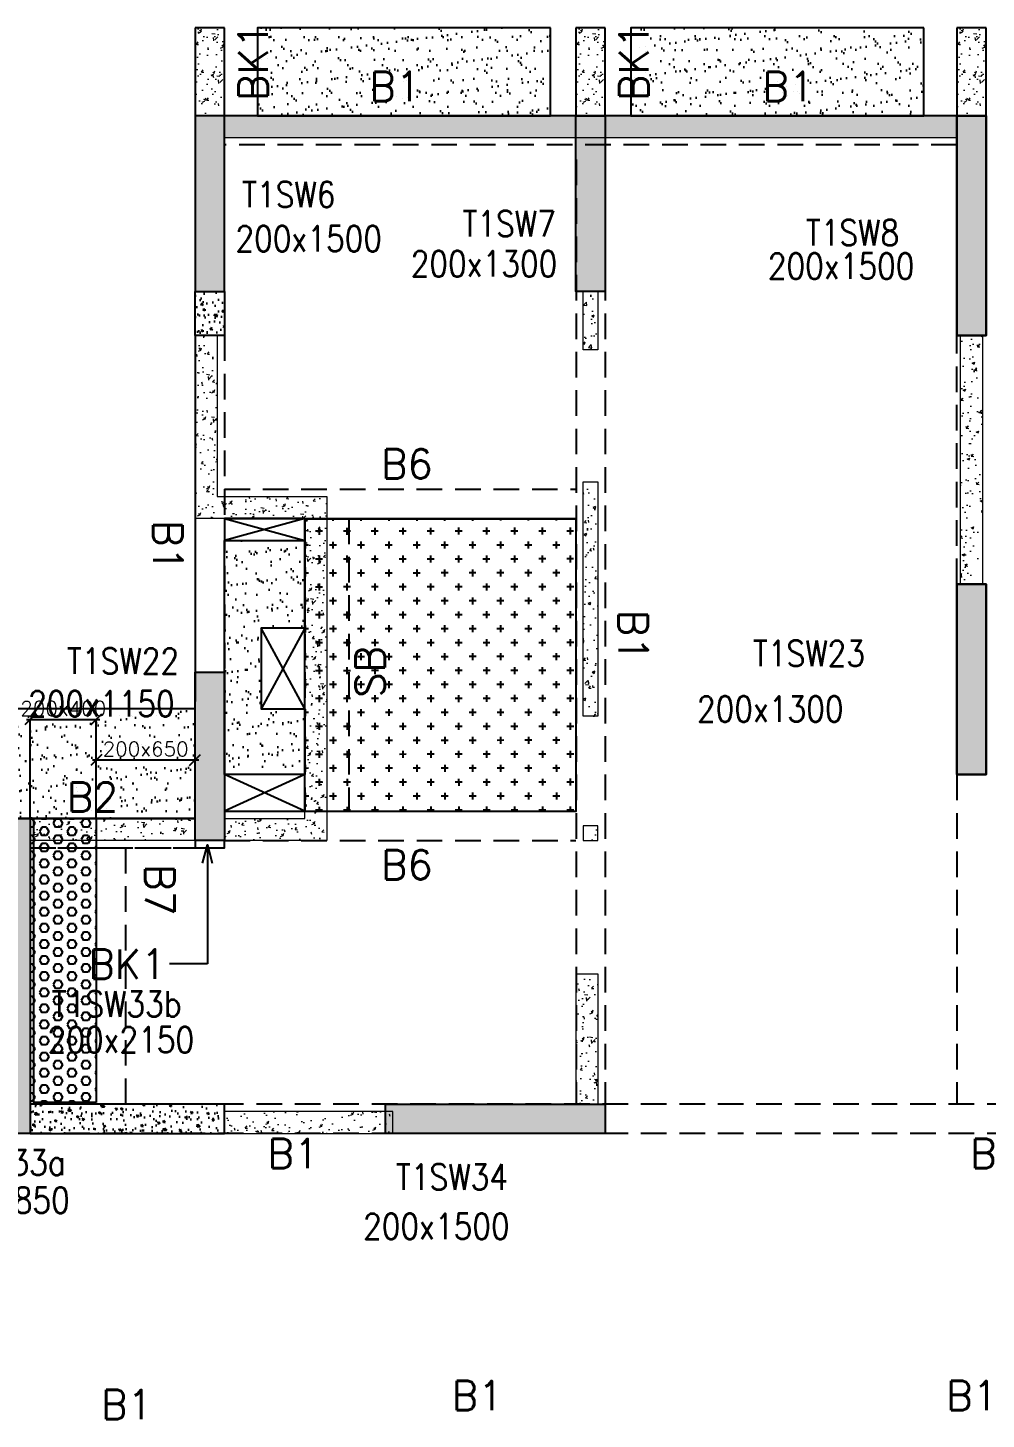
# Model space of a CAD drawing. Header units: millimetres. Extents: x 1078357 to 2594950, y -4969473 to -4636555.
# Drawn here: x 1708558 to 1715100, y -4667082 to -4657581 of the extents above; entities that cross this region are included whole.
import ezdxf

# ---------------------------------------------------------------- set-up
doc = ezdxf.new("R2010")
doc.units = ezdxf.units.MM
doc.header["$PDMODE"] = 35
for name, pattern in [('CONTINOUS', [0]), ('HIDDEN', [0.375, 0.25, -0.125]), ('New Retail block$0$CONTINOUS', [0])]:
    doc.linetypes.add(name, pattern=pattern)
doc.layers.get('0').update_dxf_attribs({"lineweight": 0})
doc.layers.get('Defpoints').update_dxf_attribs({"lineweight": 0})
for name, color, linetype, lineweight in [('A-_ANOTDIMA_D-', 6, 'Continuous', 13), ('COL. NO.', 30, 'Continuous', 25), ('COL. SIZE', 7, 'Continuous', 25), ('DIM', 9, 'Continuous', 25), ('HATCH', 8, 'Continuous', 30), ('RCC UPSTAND', 43, 'Continuous', 30), ('S-NON STR RCC WALL', 8, 'Continuous', 0)]:
    doc.layers.add(name, color=color, linetype=linetype, lineweight=lineweight)
for name, color, linetype in [('B-200x325', 201, 'HIDDEN'), ('B-200x375', 41, 'HIDDEN'), ('B-200x400', 44, 'HIDDEN'), ('B-200x650', 241, 'HIDDEN'), ('B-300xSLAB THK.', 151, 'Continuous'), ('BK1-200x650', 241, 'HIDDEN'), ('DC BEAM NO.', 7, 'Continuous'), ('DROP SLAB', 8, 'Continuous'), ('NON STR. RCC WALL', 6, 'Continuous'), ('S-COLUMN_SHEAR WALL', 1, 'Continuous'), ('S-PROJECTION', 54, 'New Retail block$0$CONTINOUS'), ('SLAB FOLD', 8, 'Continuous')]:
    doc.layers.add(name, color=color, linetype=linetype)
doc.styles.add('Roman', font='romans')
doc.styles.add('ROMANS', font='romans.shx', dxfattribs={"width": 0.85})
doc.dimstyles.new('HARESH', dxfattribs={"dimtxt": 150, "dimasz": 75, "dimexe": 0, "dimexo": 0, "dimgap": 25, "dimtad": 1, "dimdec": 0, "dimdsep": 46, "dimtxsty": 'Roman', "dimblk": 'OBLIQUE', "dimcen": 225, "dimdle": 25, "dimclrd": 2, "dimclre": 2, "dimclrt": 7, "dimadec": 8, "dimazin": 1, "dimtfac": 1, "dimtdec": 0, "dimtmove": 0, "dimatfit": 0, "dimfxl": 1, "dimlwd": -1, "dimlwe": -1, "dimarcsym": 0})
pattern_1 = [(50, (-4642745.6, 23291591.78), (182.184669, -15.9390855), [19.05, -209.55]), (355, (-4642745.6, 23291591.78), (-35.2434214, 191.0568452), [15.24, -167.6405842]), (100.4514447, (-4642730.41, 23291590.45), (146.9412471, 175.1177519), [16.1900088, -178.0902446]), (46.1842, (-4642745.6, 23291642.58), (271.0790409, -42.042328), [28.575, -314.325]), (96.6355576, (-4642723, 23291639.08), (237.404134, 247.4261246), [24.2850231, -267.1356082]), (351.1841512, (-4642745.6, 23291642.58), (237.404134, 247.4261246), [22.859967, -251.459732]), (21, (-4642720.2, 23291629.88), (151.6143913, -102.2651982), [19.05, -209.55]), (326, (-4642720.2, 23291629.88), (61.8020283, 184.1879661), [15.24, -167.64]), (71.451445, (-4642707.56, 23291621.36), (213.4164193, 81.9227689), [16.1900088, -178.0899376]), (37.5, (-4642745.6, 23291591.78), (3.08860325, 84.55503887), [0, -165.608, 0, -170.18, 0, -168.275]), (7.5, (-4642745.6, 23291591.78), (66.8196625, 100.18057482), [0, -97.028, 0, -161.798, 0, -64.135]), (327.5, (-4642802.24, 23291591.78), (135.59059517, -5.728744), [0, -63.5, 0, -198.12, 0, -262.89]), (317.5, (-4642827.64, 23291591.78), (148.1291814, 25.42649103), [0, -82.55, 0, -131.572, 0, -186.69])]

# ---------------------------------------------------------------- blocks, each defined once
blk = doc.blocks.new('_Oblique')
at = {"color": 0, "linetype": 'ByBlock', "lineweight": -2}
blk.add_line((-0.5, -0.5), (0.5, 0.5), dxfattribs=at)
blk = doc.blocks.new('*D1378')
at = {"layer": 'Defpoints', "color": 0, "ltscale": 700, "transparency": 16777216}
for p in [(1709024.8, -4662304.1), (1708574.7, -4662980.9, 0), (1709024.8, -4662980.8, 0)]:
    blk.add_point(p, dxfattribs=at)
at = {"layer": 'DIM', "color": 2, "ltscale": 700, "transparency": 16777216}
for p, q in [((1708549.7, -4662304.1), (1709049.8, -4662304.1)), ((1708574.7, -4662980.9), (1708574.7, -4662304.1)), ((1709024.8, -4662980.8), (1709024.8, -4662304.1))]:
    blk.add_line(p, q, dxfattribs=at)
at = {"layer": 'DIM', "color": 2, "ltscale": 700, "transparency": 16777216, "xscale": 75, "yscale": 75, "zscale": 75, "rotation": 180}
blk.add_blockref('_Oblique', (1708574.7, -4662304.1), dxfattribs=at)
at = {"layer": 'DIM', "color": 2, "ltscale": 700, "transparency": 16777216, "xscale": 75, "yscale": 75, "zscale": 75}
blk.add_blockref('_Oblique', (1709024.8, -4662304.1), dxfattribs=at)
at = {"layer": 'DIM', "color": 7, "ltscale": 700, "transparency": 16777216, "insert": (1708799.7, -4662229.1), "char_height": 150, "attachment_point": 5, "style": 'Roman'}
blk.add_mtext('{\\H0.666667x;200x400}', dxfattribs=at)
blk = doc.blocks.new('*D1379')
at = {"layer": 'Defpoints', "color": 0, "ltscale": 700, "transparency": 16777216}
for p in [(1709699.7, -4662580.8), (1709024.8, -4662980.8, 0), (1709699.7, -4662980.8, 0)]:
    blk.add_point(p, dxfattribs=at)
at = {"layer": 'DIM', "color": 2, "ltscale": 700, "transparency": 16777216}
for p, q in [((1708999.8, -4662580.8), (1709724.7, -4662580.8)), ((1709024.8, -4662980.8), (1709024.8, -4662580.8)), ((1709699.7, -4662980.8), (1709699.7, -4662580.8))]:
    blk.add_line(p, q, dxfattribs=at)
at = {"layer": 'DIM', "color": 2, "ltscale": 700, "transparency": 16777216, "xscale": 75, "yscale": 75, "zscale": 75, "rotation": 180}
blk.add_blockref('_Oblique', (1709024.8, -4662580.8), dxfattribs=at)
at = {"layer": 'DIM', "color": 2, "ltscale": 700, "transparency": 16777216, "xscale": 75, "yscale": 75, "zscale": 75}
blk.add_blockref('_Oblique', (1709699.7, -4662580.8), dxfattribs=at)
at = {"layer": 'DIM', "color": 7, "ltscale": 700, "transparency": 16777216, "insert": (1709362.2, -4662505.8), "char_height": 150, "attachment_point": 5, "style": 'Roman'}
blk.add_mtext('{\\H0.666667x;200x650}', dxfattribs=at)
blk = doc.blocks.new('G$CD63B60BD')
at = {"layer": 'COL. NO.', "linetype": 'Continuous', "style": 'ROMANS', "width": 0.85}
for s, p in [('T1SW6', (13370.2, 15274.3, -320.4)), ('T1SW7', (14874.5, 15075.4, -320.4)), ('T1SW8', (17218.7, 15013.4, -320.4)), ('T1SW22', (12175.1, 12089.1, -320.4)), ('T1SW23', (16857.3, 12140.3, -320.4)), ('T1SW33b', (12070.9, 9747.2, -320.4)), ('T1SW33a', (11279.4, 8663.7, -320.4)), ('T1SW34', (14420.4, 8565.4, -320.4))]:
    blk.add_text(s, height=175, dxfattribs=at).set_placement(p)
at = {"layer": 'COL. SIZE', "linetype": 'Continuous', "style": 'ROMANS', "width": 0.85}
for s, p in [('200x1500', (13325.1, 14973.2, -320.4)), ('200x1300', (14521.5, 14801.5, -320.4)), ('200x1500', (16959.4, 14785.6, -320.4)), ('200x1150', (11909.6, 11797.3, -320.4)), ('200x1300', (16475.4, 11760.5, -320.4)), ('200x2150', (12042.4, 9502, -320.4)), ('200x2850', (11193.5, 8406.3, -320.4)), ('200x1500', (14196.5, 8227.7, -320.4))]:
    blk.add_text(s, height=175, dxfattribs=at).set_placement(p)

msp = doc.modelspace()

# ---------------------------------------------------------------- hatches: boundary and pattern name
at = {"layer": 'DROP SLAB'}
h = msp.add_hatch(dxfattribs=at)
h.set_pattern_fill('CROSS', color=8, scale=15, angle=0.03079)
h.set_pattern_definition([(180.03079016, (-2664991.8, 14063544.76), (-95.1987999, -95.3011726), [47.625, -142.875]), (270.03079016, (-2665015.62, 14063568.56), (95.3011726, -95.1987999), [47.625, -142.875])])
h.paths.add_polyline_path([(1710449.7, -4660933.6), (1712299.6, -4660933.6), (1712299.6, -4662933.4), (1710449.7, -4662933.4)])
at = {"layer": 'HATCH'}
h = msp.add_hatch(dxfattribs=at)
h.set_pattern_fill('AR-SAND', color=8, scale=3, angle=179.97015)
h.set_pattern_definition([(37.4701541, (-1143583.67, 9329389.39), (-4.7236114, 146.8264517), [0, -115.824, 0, -129.54, 0, -123.825]), (7.4701541, (-1143583.67, 9329389.4), (134.9689868, 214.9772528), [0, -62.484, 0, -104.394, 0, -40.005]), (327.4701541, (-1143677.4, 9329389.44), (237.2979035, 0.3075449), [0, -38.1, 0, -137.16, 0, -179.07]), (317.4701541, (-1143677.4, 9329389.44), (229.1017424, 66.759465), [0, -19.05, 0, -89.916, 0, -102.87])])
h.paths.add_polyline_path([(1712124.9, -4657580.9), (1710124.9, -4657580.9), (1710124.9, -4658180.8), (1712124.9, -4658180.8)])
h = msp.add_hatch(dxfattribs=at)
h.set_pattern_fill('AR-SAND', color=8, scale=3, angle=179.97015)
h.set_pattern_definition([(37.4701541, (-1146133.67, 9329389.39), (-4.7236114, 146.8264517), [0, -115.824, 0, -129.54, 0, -123.825]), (7.4701541, (-1146133.67, 9329389.4), (134.9689868, 214.9772528), [0, -62.484, 0, -104.394, 0, -40.005]), (327.4701541, (-1146227.4, 9329389.44), (237.2979035, 0.3075449), [0, -38.1, 0, -137.16, 0, -179.07]), (317.4701541, (-1146227.4, 9329389.44), (229.1017424, 66.759465), [0, -19.05, 0, -89.916, 0, -102.87])])
h.paths.add_polyline_path([(1714674.9, -4657580.9), (1712674.9, -4657580.9), (1712674.9, -4658180.8), (1714674.9, -4658180.8)])
h = msp.add_hatch(dxfattribs=at)
h.set_pattern_fill('AR-SAND', color=8, scale=3, angle=179.97015)
h.set_pattern_definition([(37.47015413, (-3324983.33, 18697427.78), (-4.72361136, 146.8264517), [0, -115.824, 0, -129.54, 0, -123.825]), (7.4701541, (-3324983.33, 18697427.78), (134.9689868, 214.9772528), [0, -62.484, 0, -104.394, 0, -40.005]), (327.4701541, (-3325077.06, 18697427.83), (237.2979035, 0.3075449), [0, -38.1, 0, -137.16, 0, -179.07]), (317.4701541, (-3325077.06, 18697427.83), (229.1017424, 66.759465), [0, -19.05, 0, -89.916, 0, -102.87])])
h.paths.add_polyline_path([(1709899.6, -4661080.8), (1710449.6, -4661080.8), (1710449.6, -4661680.9), (1710149.6, -4661680.9), (1710149.6, -4662230.8), (1710449.6, -4662230.8), (1710449.6, -4662680.8), (1709899.6, -4662680.8)])
h = msp.add_hatch(dxfattribs=at)
h.set_pattern_fill('AR-SAND', color=8, scale=3, angle=179.97015)
h.set_pattern_definition([(37.4701541, (-2235508.3, 14013408.58), (-4.72361136, 146.8264517), [0, -115.824, 0, -129.54, 0, -123.825]), (7.4701541, (-2235508.3, 14013408.58), (134.9689868, 214.9772528), [0, -62.484, 0, -104.394, 0, -40.005]), (327.4701541, (-2235602.02, 14013408.63), (237.2979035, 0.3075449), [0, -38.1, 0, -137.16, 0, -179.07]), (317.4701541, (-2235602.02, 14013408.63), (229.1017424, 66.759465), [0, -19.05, 0, -89.916, 0, -102.87])])
h.paths.add_polyline_path([(1709699.7, -4662230.8), (1707249.7, -4662230.8), (1707250, -4662980.8), (1709700, -4662980.8)])
h = msp.add_hatch(dxfattribs=at)
h.set_pattern_fill('AR-SAND', color=8, scale=3, angle=179.97015)
h.set_pattern_definition([(37.4701541, (-2235508.39, 14013408.58), (-4.72361136, 146.8264517), [0, -115.824, 0, -129.54, 0, -123.825]), (7.4701541, (-2235508.39, 14013408.58), (134.9689868, 214.9772528), [0, -62.484, 0, -104.394, 0, -40.005]), (327.4701541, (-2235602.11, 14013408.63), (237.2979035, 0.3075449), [0, -38.1, 0, -137.16, 0, -179.07]), (317.4701541, (-2235602.11, 14013408.63), (229.1017424, 66.759465), [0, -19.05, 0, -89.916, 0, -102.87])])
h.paths.add_polyline_path([(1709699.9, -4662380.9), (1707249.9, -4662380.9), (1707249.9, -4662980.8), (1709699.9, -4662980.8)])
at = {"layer": 'RCC UPSTAND'}
h = msp.add_hatch(dxfattribs=at)
h.set_pattern_fill('AR-CONC', color=8, scale=20, angle=90)
h.set_pattern_definition([(140, (-1498300.45, -7198125.34), (12.550427, 143.4520365), [15, -165]), (85, (-1498300.45, -7198125.34), (-150.438427, -27.7502667), [12, -132]), (190.4514445, (-1498299.4, -7198113.39), (-137.887998, 115.7017693), [12.7480384, -140.2284224]), (136.1842, (-1498340.45, -7198125.34), (33.103856, 213.448266), [22.5, -247.5]), (186.6356355, (-1498337.7, -7198107.56), (-194.82372, 186.932389), [19.122068, -210.342752]), (81.184164, (-1498340.45, -7198125.34), (-194.82372, 186.932389), [18, -198]), (111, (-1498330.45, -7198105.34), (80.523778, 119.3814104), [15, -165]), (56, (-1498330.45, -7198105.34), (-145.030009, 48.6630664), [12, -132]), (161.4514447, (-1498323.74, -7198095.4), (-64.5062306, 168.0444753), [12.748038, -140.2284224]), (127.5, (-1498300.45, -7198125.343), (-66.57877077, 2.43197106), [0, -130.4, 0, -134, 0, -132.5]), (97.5, (-1498300.45, -7198125.34), (-78.8823424, 52.6139075), [0, -76.4, 0, -127.4, 0, -50.5]), (57.5, (-1498300.45, -7198169.943), (4.51097435, 106.7644872), [0, -50, 0, -156, 0, -207]), (47.5, (-1498300.45, -7198189.94), (-20.0209965, 116.6372339), [0, -65, 0, -103.6, 0, -147])])
h.paths.add_polyline_path([(1709899.6, -4659380.8), (1709899.6, -4659680.8), (1709699.7, -4659680.8), (1709699.7, -4659380.8)])
h = msp.add_hatch(dxfattribs=at)
h.set_pattern_fill('AR-CONC', color=8, scale=20, angle=270)
h.set_pattern_definition([(320, (4920495.53, -2128288.22), (-12.550427, -143.4520365), [15, -165]), (265, (4920495.53, -2128288.22), (150.438427, 27.7502667), [12, -132]), (10.4514445, (4920494.48, -2128300.17), (137.887998, -115.7017693), [12.7480384, -140.2284224]), (316.1842, (4920535.53, -2128288.22), (-33.103856, -213.448266), [22.5, -247.5]), (6.6356355, (4920532.77, -2128306), (194.82372, -186.932389), [19.122068, -210.342752]), (261.184164, (4920535.53, -2128288.22), (194.82372, -186.932389), [18, -198]), (291, (4920525.53, -2128308.22), (-80.523778, -119.3814104), [15, -165]), (236, (4920525.53, -2128308.22), (145.030009, -48.6630664), [12, -132]), (341.4514447, (4920518.82, -2128318.17), (64.5062306, -168.0444753), [12.748038, -140.2284224]), (307.5, (4920495.526, -2128288.22), (66.57877077, -2.43197106), [0, -130.4, 0, -134, 0, -132.5]), (277.5, (4920495.526, -2128288.22), (78.8823424, -52.6139075), [0, -76.4, 0, -127.4, 0, -50.5]), (237.5, (4920495.526, -2128243.62), (-4.51097435, -106.7644872), [0, -50, 0, -156, 0, -207]), (227.5, (4920495.53, -2128223.62), (20.0209965, -116.6372339), [0, -65, 0, -103.6, 0, -147])])
h.paths.add_polyline_path([(1709899.7, -4664931.4), (1708574.7, -4664931.1), (1708574.7, -4665130.6), (1709899.7, -4665130.9)])
at = {"layer": 'S-COLUMN_SHEAR WALL', "lineweight": 25, "extrusion": (1.00316e-06, 1.91639e-11, 1)}
h = msp.add_hatch(color=1, dxfattribs=at)
h.dxf.hatch_style = 1
h.paths.add_polyline_path([(1709899.7, -4658180.8), (1709699.7, -4658180.8), (1709699.7, -4659380.8), (1709899.7, -4659380.8)])
at = {"layer": 'S-COLUMN_SHEAR WALL', "lineweight": 25}
h = msp.add_hatch(color=1, dxfattribs=at)
h.dxf.hatch_style = 1
h.paths.add_polyline_path([(1712299.7, -4659380.9), (1712499.7, -4659380.9), (1712499.7, -4658180.8), (1712299.7, -4658180.8)])
at = {"layer": 'S-COLUMN_SHEAR WALL', "lineweight": 25, "extrusion": (1.00316e-06, 1.91639e-11, 1)}
h = msp.add_hatch(color=1, dxfattribs=at)
h.dxf.hatch_style = 1
h.paths.add_polyline_path([(1715099.7, -4658180.9), (1714899.7, -4658180.9), (1714899.7, -4659680.8), (1715099.7, -4659680.8)])
at = {"layer": 'S-COLUMN_SHEAR WALL', "lineweight": 25, "extrusion": (-1.00316e-06, 2.11765e-11, 1)}
h = msp.add_hatch(color=1, dxfattribs=at)
h.dxf.hatch_style = 1
h.paths.add_polyline_path([(1714899.7, -4658180.9), (1715099.7, -4658180.9), (1715099.7, -4659680.8), (1714899.7, -4659680.8)])
at = {"layer": 'S-COLUMN_SHEAR WALL', "lineweight": 25, "extrusion": (1.00316e-06, 1.91639e-11, 1)}
h = msp.add_hatch(color=1, dxfattribs=at)
h.dxf.hatch_style = 1
h.paths.add_polyline_path([(1715099.7, -4662680.8), (1714899.7, -4662680.8), (1714899.7, -4661380.8), (1715099.7, -4661380.8)])
at = {"layer": 'S-COLUMN_SHEAR WALL', "lineweight": 25, "extrusion": (-1.00316e-06, 2.11765e-11, 1)}
h = msp.add_hatch(color=1, dxfattribs=at)
h.dxf.hatch_style = 1
h.paths.add_polyline_path([(1714899.7, -4662680.8), (1715099.7, -4662680.8), (1715099.7, -4661380.8), (1714899.7, -4661380.8)])
at = {"layer": 'S-COLUMN_SHEAR WALL', "lineweight": 25, "extrusion": (1.00316e-06, 1.91639e-11, 1)}
h = msp.add_hatch(color=1, dxfattribs=at)
h.dxf.hatch_style = 1
h.paths.add_polyline_path([(1709899.7, -4663130.8), (1709699.7, -4663130.8), (1709699.7, -4661980.9), (1709899.7, -4661980.9)])
at = {"layer": 'S-COLUMN_SHEAR WALL', "lineweight": 25}
h = msp.add_hatch(color=1, dxfattribs=at)
h.dxf.hatch_style = 1
h.paths.add_polyline_path([(1708374.7, -4662980.8), (1708574.7, -4662980.8), (1708574.7, -4665130.8), (1708374.7, -4665130.8)])
h = msp.add_hatch(color=1, dxfattribs=at)
h.dxf.hatch_style = 1
h.paths.add_polyline_path([(1710999.7, -4664930.8), (1712499.7, -4664930.8), (1712499.7, -4665130.8), (1710999.7, -4665130.8)])
at = {"layer": 'S-NON STR RCC WALL'}
h = msp.add_hatch(dxfattribs=at)
h.set_pattern_fill('AR-CONC', color=256, angle=180)
h.set_pattern_definition([(50, (-6824145.1, 32897507.36), (182.184669, -15.93908554), [19.05, -209.55]), (355, (-6824145.1, 32897507.36), (-35.2434214, 191.0568452), [15.24, -167.6405842]), (100.4514447, (-6824129.92, 32897506.04), (146.9412471, 175.1177519), [16.1900088, -178.0902446]), (46.1842, (-6824145.1, 32897558.16), (271.0790409, -42.0423279), [28.575, -314.325]), (96.6355576, (-6824122.51, 32897554.66), (237.404134, 247.4261246), [24.2850231, -267.1356082]), (351.1841512, (-6824145.1, 32897558.16), (237.404134, 247.4261246), [22.859967, -251.459732]), (21, (-6824119.7, 32897545.46), (151.61439127, -102.2651982), [19.05, -209.55]), (326, (-6824119.7, 32897545.46), (61.80202835, 184.1879661), [15.24, -167.64]), (71.451445, (-6824107.07, 32897536.94), (213.4164193, 81.9227689), [16.1900088, -178.0899376]), (37.5, (-6824145.104, 32897507.364), (3.08860325, 84.55503887), [0, -165.608, 0, -170.18, 0, -168.275]), (7.5, (-6824145.1, 32897507.36), (66.8196625, 100.18057482), [0, -97.028, 0, -161.798, 0, -64.135]), (327.5, (-6824201.746, 32897507.364), (135.59059517, -5.72874399), [0, -63.5, 0, -198.12, 0, -262.89]), (317.5, (-6824227.15, 32897507.36), (148.1291814, 25.42649103), [0, -82.55, 0, -131.572, 0, -186.69])])
h.paths.add_polyline_path([(1709899.7, -4658180.8), (1709899.7, -4657580.8), (1709699.7, -4657580.8), (1709699.7, -4658180.8), (1709899.7, -4658180.8)], is_closed=False)
h = msp.add_hatch(dxfattribs=at)
h.set_pattern_fill('AR-CONC', color=256, angle=180)
h.set_pattern_definition([(50, (-6821545.12, 32897507.37), (182.184669, -15.93908554), [19.05, -209.55]), (355, (-6821545.12, 32897507.37), (-35.2434214, 191.0568452), [15.24, -167.6405842]), (100.4514447, (-6821529.94, 32897506.04), (146.9412471, 175.1177519), [16.1900088, -178.0902446]), (46.1842, (-6821545.12, 32897558.17), (271.0790409, -42.0423279), [28.575, -314.325]), (96.6355576, (-6821522.53, 32897554.67), (237.404134, 247.4261246), [24.2850231, -267.1356082]), (351.1841512, (-6821545.12, 32897558.17), (237.404134, 247.4261246), [22.859967, -251.459732]), (21, (-6821519.72, 32897545.47), (151.61439127, -102.2651982), [19.05, -209.55]), (326, (-6821519.72, 32897545.47), (61.80202835, 184.1879661), [15.24, -167.64]), (71.451445, (-6821507.09, 32897536.95), (213.4164193, 81.9227689), [16.1900088, -178.0899376]), (37.5, (-6821545.124, 32897507.37), (3.08860325, 84.55503887), [0, -165.608, 0, -170.18, 0, -168.275]), (7.5, (-6821545.12, 32897507.37), (66.8196625, 100.18057482), [0, -97.028, 0, -161.798, 0, -64.135]), (327.5, (-6821601.766, 32897507.37), (135.59059517, -5.72874399), [0, -63.5, 0, -198.12, 0, -262.89]), (317.5, (-6821627.17, 32897507.37), (148.1291814, 25.42649103), [0, -82.55, 0, -131.572, 0, -186.69])])
h.paths.add_polyline_path([(1712499.6, -4658180.8), (1712499.6, -4657580.8), (1712299.7, -4657580.8), (1712299.7, -4658180.8), (1712499.6, -4658180.8)], is_closed=False)
h = msp.add_hatch(dxfattribs=at)
h.set_pattern_fill('AR-CONC', color=256, angle=180)
h.set_pattern_definition([(50, (-6818945.1, 32897507.36), (182.184669, -15.93908554), [19.05, -209.55]), (355, (-6818945.1, 32897507.36), (-35.2434214, 191.0568452), [15.24, -167.6405842]), (100.4514447, (-6818929.92, 32897506.04), (146.9412471, 175.1177519), [16.1900088, -178.0902446]), (46.1842, (-6818945.1, 32897558.16), (271.0790409, -42.0423279), [28.575, -314.325]), (96.6355576, (-6818922.51, 32897554.66), (237.404134, 247.4261246), [24.2850231, -267.1356082]), (351.1841512, (-6818945.1, 32897558.16), (237.404134, 247.4261246), [22.859967, -251.459732]), (21, (-6818919.7, 32897545.46), (151.61439127, -102.2651982), [19.05, -209.55]), (326, (-6818919.7, 32897545.46), (61.80202835, 184.1879661), [15.24, -167.64]), (71.451445, (-6818907.07, 32897536.94), (213.4164193, 81.9227689), [16.1900088, -178.0899376]), (37.5, (-6818945.104, 32897507.364), (3.08860325, 84.55503887), [0, -165.608, 0, -170.18, 0, -168.275]), (7.5, (-6818945.1, 32897507.36), (66.8196625, 100.18057482), [0, -97.028, 0, -161.798, 0, -64.135]), (327.5, (-6819001.746, 32897507.364), (135.59059517, -5.72874399), [0, -63.5, 0, -198.12, 0, -262.89]), (317.5, (-6819027.15, 32897507.36), (148.1291814, 25.42649103), [0, -82.55, 0, -131.572, 0, -186.69])])
h.paths.add_polyline_path([(1715099.7, -4658180.8), (1715099.7, -4657580.8), (1714899.7, -4657580.8), (1714899.7, -4658180.8), (1715099.7, -4658180.8)], is_closed=False)
h = msp.add_hatch(dxfattribs=at)
h.set_pattern_fill('AR-CONC', color=256, angle=180)
h.set_pattern_definition([(50, (-5739970.31, 27975610.97), (182.184669, -15.93908554), [19.05, -209.55]), (355, (-5739970.31, 27975610.97), (-35.2434214, 191.0568452), [15.24, -167.6405842]), (100.4514447, (-5739955.13, 27975609.64), (146.9412471, 175.1177519), [16.1900088, -178.0902446]), (46.1842, (-5739970.31, 27975661.77), (271.0790409, -42.042328), [28.575, -314.325]), (96.6355576, (-5739947.72, 27975658.27), (237.404134, 247.4261246), [24.2850231, -267.1356082]), (351.1841512, (-5739970.3, 27975661.77), (237.404134, 247.4261246), [22.859967, -251.459732]), (21, (-5739944.91, 27975649.07), (151.6143913, -102.2651982), [19.05, -209.55]), (326, (-5739944.91, 27975649.07), (61.8020283, 184.1879661), [15.24, -167.64]), (71.451445, (-5739932.28, 27975640.55), (213.4164193, 81.9227689), [16.1900088, -178.0899376]), (37.5, (-5739970.31, 27975610.97), (3.08860325, 84.55503887), [0, -165.608, 0, -170.18, 0, -168.275]), (7.5, (-5739970.31, 27975610.97), (66.8196625, 100.18057482), [0, -97.028, 0, -161.798, 0, -64.135]), (327.5, (-5740026.954, 27975610.97), (135.59059517, -5.72874399), [0, -63.5, 0, -198.12, 0, -262.89]), (317.5, (-5740052.35, 27975610.97), (148.1291814, 25.42649103), [0, -82.55, 0, -131.572, 0, -186.69])])
h.paths.add_polyline_path([(1709902.8, -4658180.9), (1714899.9, -4658180.9), (1714899.9, -4658330.9), (1709902.8, -4658330.9)])
h = msp.add_hatch(dxfattribs=at)
h.set_pattern_fill('AR-CONC', color=256, angle=180)
h.set_pattern_definition([(50, (1712413.12, -4712688.38), (182.18467, -15.9391), [19.05, -209.55]), (355, (1712413.12, -4712688.38), (-35.2434, 191.05685), [15.24, -167.6406]), (100.45144, (1712428.3, -4712689.7), (146.94125, 175.11775), [16.19, -178.09024]), (46.1842, (1712413.12, -4712637.58), (271.079, -42.0423), [28.575, -314.325]), (96.63556, (1712435.7, -4712641.08), (237.4041, 247.4261), [24.285, -267.1356]), (351.18415, (1712413.12, -4712637.58), (237.4041, 247.4261), [22.86, -251.4597]), (21, (1712438.52, -4712650.28), (151.6144, -102.2652), [19.05, -209.55]), (326, (1712438.52, -4712650.28), (61.802, 184.18797), [15.24, -167.64]), (71.45144, (1712451.16, -4712658.8), (213.4164, 81.92277), [16.19, -178.08994]), (37.5, (1712413.12, -4712688.38), (3.0886, 84.55504), [0, -165.608, 0, -170.18, 0, -168.275]), (7.5, (1712413.12, -4712688.38), (66.81966, 100.18057), [0, -97.028, 0, -161.798, 0, -64.135]), (327.5, (1712356.48, -4712688.38), (135.590595, -5.72874), [0, -63.5, 0, -198.12, 0, -262.89]), (317.5, (1712331.08, -4712688.38), (148.12918, 25.4265), [0, -82.55, 0, -131.572, 0, -186.69])])
h.paths.add_polyline_path([(1712349.9, -4659380.9), (1712449.9, -4659380.9), (1712449.9, -4659780.9), (1712349.9, -4659780.9)])
h = msp.add_hatch(dxfattribs=at)
h.set_pattern_fill('AR-CONC', color=256, angle=180)
h.set_pattern_definition(pattern_1)
h.paths.add_polyline_path([(1710599.9, -4660780.9), (1710599.9, -4663130.9), (1709899.9, -4663130.9), (1709899.9, -4662980.9), (1710449.9, -4662980.9), (1710449.9, -4660930.9), (1709699.9, -4660930.9), (1709699.9, -4659680.8), (1709849.9, -4659680.8), (1709849.9, -4660780.9)])
at = {"layer": 'S-NON STR RCC WALL', "ltscale": 700}
h = msp.add_hatch(dxfattribs=at)
h.set_pattern_fill('AR-CONC', color=256)
h.set_pattern_definition([(50, (581808.79, -28385.62), (182.184669, -15.9390855), [19.05, -209.55]), (355, (581808.79, -28385.62), (-35.2434214, 191.056845), [15.24, -167.640584]), (100.4514447, (581823.97, -28386.94), (146.941247, 175.117752), [16.190009, -178.0902446]), (46.1842, (581808.79, -28334.82), (271.079041, -42.042328), [28.575, -314.325]), (96.6355576, (581831.38, -28338.32), (237.404134, 247.426125), [24.285023, -267.135608]), (351.184151, (581808.79, -28334.82), (237.404134, 247.426125), [22.859967, -251.459732]), (21, (581834.19, -28347.52), (151.6143913, -102.265198), [19.05, -209.55]), (326, (581834.19, -28347.52), (61.802028, 184.187966), [15.24, -167.64]), (71.451445, (581846.82, -28356.04), (213.416419, 81.922769), [16.190009, -178.0899376]), (37.5, (581808.786, -28385.616), (3.08860325, 84.5550389), [0, -165.608, 0, -170.18, 0, -168.275]), (7.5, (581808.79, -28385.62), (66.8196625, 100.1805748), [0, -97.028, 0, -161.798, 0, -64.135]), (327.5, (581752.144, -28385.616), (135.5905952, -5.728744), [0, -63.5, 0, -198.12, 0, -262.89]), (317.5, (581726.74, -28385.62), (148.1291814, 25.426491), [0, -82.55, 0, -131.572, 0, -186.69])])
h.paths.add_polyline_path([(1714924.9, -4659680.8), (1715074.9, -4659680.8), (1715074.9, -4661380.8), (1714924.9, -4661380.8)])
at = {"layer": 'S-NON STR RCC WALL'}
h = msp.add_hatch(dxfattribs=at)
h.set_pattern_fill('AR-CONC', color=256, angle=180)
h.set_pattern_definition([(50, (2809637.84, -9396707.56), (182.184669, -15.9390855), [19.05, -209.55]), (355, (2809637.84, -9396707.56), (-35.2434214, 191.056845), [15.24, -167.640584]), (100.4514447, (2809653.02, -9396708.9), (146.941247, 175.117752), [16.190009, -178.0902446]), (46.1842, (2809637.84, -9396656.76), (271.079041, -42.042328), [28.575, -314.325]), (96.6355576, (2809660.43, -9396660.27), (237.404134, 247.426125), [24.285023, -267.135608]), (351.184151, (2809637.84, -9396656.76), (237.404134, 247.426125), [22.859967, -251.459732]), (21, (2809663.24, -9396669.46), (151.6143913, -102.265198), [19.05, -209.55]), (326, (2809663.24, -9396669.46), (61.802028, 184.187966), [15.24, -167.64]), (71.451445, (2809675.87, -9396677.99), (213.416419, 81.922769), [16.190009, -178.0899376]), (37.5, (2809637.84, -9396707.564), (3.08860325, 84.5550389), [0, -165.608, 0, -170.18, 0, -168.275]), (7.5, (2809637.84, -9396707.56), (66.8196625, 100.1805748), [0, -97.028, 0, -161.798, 0, -64.135]), (327.5, (2809581.195, -9396707.564), (135.5905952, -5.728744), [0, -63.5, 0, -198.12, 0, -262.89]), (317.5, (2809555.8, -9396707.56), (148.1291814, 25.426491), [0, -82.55, 0, -131.572, 0, -186.69])])
h.paths.add_polyline_path([(1712349.9, -4660680.9), (1712449.9, -4660680.9), (1712449.9, -4662280.9), (1712349.9, -4662280.9)])
h = msp.add_hatch(dxfattribs=at)
h.set_pattern_fill('AR-CONC', color=256, angle=180)
h.set_pattern_definition(pattern_1)
h.paths.add_polyline_path([(1708574.9, -4662980.9), (1709699.9, -4662980.8), (1709699.9, -4663130.9), (1708574.9, -4663130.9)])
h = msp.add_hatch(dxfattribs=at)
h.set_pattern_fill('AR-CONC', color=256, angle=180)
h.set_pattern_definition([(50, (2809624.62, -9398072.23), (182.184669, -15.9390855), [19.05, -209.55]), (355, (2809624.62, -9398072.23), (-35.2434214, 191.056845), [15.24, -167.640584]), (100.4514447, (2809639.8, -9398073.56), (146.941247, 175.117752), [16.190009, -178.0902446]), (46.1842, (2809624.62, -9398021.43), (271.079041, -42.042328), [28.575, -314.325]), (96.6355576, (2809647.2, -9398024.93), (237.404134, 247.426125), [24.285023, -267.135608]), (351.184151, (2809624.62, -9398021.43), (237.404134, 247.426125), [22.859967, -251.459732]), (21, (2809650.02, -9398034.13), (151.6143913, -102.265198), [19.05, -209.55]), (326, (2809650.02, -9398034.13), (61.802028, 184.187966), [15.24, -167.64]), (71.451445, (2809662.66, -9398042.65), (213.416419, 81.922769), [16.190009, -178.0899376]), (37.5, (2809624.623, -9398072.23), (3.08860325, 84.5550389), [0, -165.608, 0, -170.18, 0, -168.275]), (7.5, (2809624.62, -9398072.23), (66.8196625, 100.1805748), [0, -97.028, 0, -161.798, 0, -64.135]), (327.5, (2809567.98, -9398072.23), (135.5905952, -5.728744), [0, -63.5, 0, -198.12, 0, -262.89]), (317.5, (2809542.58, -9398072.23), (148.1291814, 25.426491), [0, -82.55, 0, -131.572, 0, -186.69])])
h.paths.add_polyline_path([(1712349.9, -4663130.9), (1712449.9, -4663130.9), (1712449.9, -4663030.9), (1712349.9, -4663030.9)])
h = msp.add_hatch(dxfattribs=at)
h.set_pattern_fill('AR-CONC', color=256, angle=180)
h.set_pattern_definition([(50, (-5739235.06, 27975610.96), (182.184669, -15.93908554), [19.05, -209.55]), (355, (-5739235.06, 27975610.96), (-35.2434214, 191.0568452), [15.24, -167.6405842]), (100.4514447, (-5739219.88, 27975609.63), (146.9412471, 175.1177519), [16.1900088, -178.0902446]), (46.1842, (-5739235.06, 27975661.76), (271.0790409, -42.042328), [28.575, -314.325]), (96.6355576, (-5739212.47, 27975658.26), (237.404134, 247.4261246), [24.2850231, -267.1356082]), (351.1841512, (-5739235.06, 27975661.76), (237.404134, 247.4261246), [22.859967, -251.459732]), (21, (-5739209.66, 27975649.06), (151.6143913, -102.2651982), [19.05, -209.55]), (326, (-5739209.66, 27975649.06), (61.8020283, 184.1879661), [15.24, -167.64]), (71.451445, (-5739197.02, 27975640.54), (213.4164193, 81.9227689), [16.1900088, -178.0899376]), (37.5, (-5739235.06, 27975610.96), (3.08860325, 84.55503887), [0, -165.608, 0, -170.18, 0, -168.275]), (7.5, (-5739235.06, 27975610.96), (66.8196625, 100.18057482), [0, -97.028, 0, -161.798, 0, -64.135]), (327.5, (-5739291.7, 27975610.96), (135.59059517, -5.72874399), [0, -63.5, 0, -198.12, 0, -262.89]), (317.5, (-5739317.1, 27975610.96), (148.1291814, 25.42649103), [0, -82.55, 0, -131.572, 0, -186.69])])
h.paths.add_polyline_path([(1712299.9, -4664040.9), (1712449.9, -4664040.9), (1712449.9, -4664930.8), (1712299.9, -4664930.8)])
h = msp.add_hatch(dxfattribs=at)
h.set_pattern_fill('AR-CONC', color=256)
h.set_pattern_definition([(50, (-4642745.6, 23291591.78), (182.184669, -15.9390855), [19.05, -209.55]), (355, (-4642745.6, 23291591.78), (-35.2434214, 191.0568452), [15.24, -167.6405842]), (100.4514447, (-4642730.41, 23291590.45), (146.9412471, 175.1177519), [16.1900088, -178.0902446]), (46.1842, (-4642745.6, 23291642.58), (271.0790409, -42.042328), [28.575, -314.325]), (96.6355576, (-4642723, 23291639.08), (237.404134, 247.4261246), [24.2850231, -267.1356082]), (351.1841512, (-4642745.6, 23291642.58), (237.404134, 247.4261246), [22.859967, -251.459732]), (21, (-4642720.2, 23291629.88), (151.6143913, -102.2651982), [19.05, -209.55]), (326, (-4642720.2, 23291629.88), (61.8020283, 184.1879661), [15.24, -167.64]), (71.451445, (-4642707.56, 23291621.36), (213.4164193, 81.9227689), [16.1900088, -178.0899376]), (37.5, (-4642745.6, 23291591.78), (3.08860325, 84.55503887), [0, -165.608, 0, -170.18, 0, -168.275]), (7.5, (-4642745.6, 23291591.78), (66.8196625, 100.18057482), [0, -97.028, 0, -161.798, 0, -64.135]), (327.5, (-4642802.24, 23291591.78), (135.59059517, -5.728744), [0, -63.5, 0, -198.12, 0, -262.89]), (317.5, (-4642827.64, 23291591.78), (148.1291814, 25.42649103), [0, -82.55, 0, -131.572, 0, -186.69])])
h.paths.add_polyline_path([(1711049.9, -4664980.9), (1709899.9, -4664980.9), (1709899.9, -4665130.9), (1711049.9, -4665130.9)])
at = {"layer": 'SLAB FOLD', "ltscale": 1000}
h = msp.add_hatch(dxfattribs=at)
h.set_pattern_fill('HEX', color=8, scale=10, angle=180)
h.set_pattern_definition([(180, (1699349.81, -4476175.835), (-7e-15, -54.992613), [31.75, -63.5]), (300, (1699349.81, -4476175.835), (47.625, 27.496307), [31.75, -63.5]), (240, (1699318.06, -4476175.835), (47.625, -27.496307), [31.75, -63.5])])
h.paths.add_polyline_path([(1708575, -4664920.2), (1709025, -4664920.2), (1709025, -4662980.8), (1708575, -4662980.8)])

# ---------------------------------------------------------------- linework, layer by layer
at = {"layer": 'B-200x325', "ltscale": 700}
for p, q in [((1709899.6, -4660731.1, 0), (1712299.6, -4660731.1, 0)), ((1709899.8, -4663130.9, 0), (1712299.6, -4663130.9, 0))]:
    msp.add_line(p, q, dxfattribs=at)
at = {"layer": 'B-200x325', "linetype": 'Continuous', "ltscale": 700}
for p, q in [((1709899.6, -4660931.1, 0), (1712299.6, -4660931.1, 0)), ((1709899.8, -4662930.9, 0), (1712299.6, -4662930.9, 0))]:
    msp.add_line(p, q, dxfattribs=at)
at = {"layer": 'B-200x375', "linetype": 'Continuous', "ltscale": 700}
msp.add_line((1709024.8, -4663180.8, 0), (1709024.8, -4664920.2, 0), dxfattribs=at)
at = {"layer": 'B-200x375', "ltscale": 700}
msp.add_line((1709224.8, -4663180.8, 0), (1709224.8, -4664930.8, 0), dxfattribs=at)
at = {"layer": 'B-200x400', "linetype": 'Continuous', "ltscale": 500}
msp.add_line((1709024.8, -4662980.8, 0), (1708574.7, -4662980.8, 0), dxfattribs=at)
at = {"layer": 'B-200x400', "linetype": 'HIDDEN', "ltscale": 500}
msp.add_line((1708574.6, -4663180.8, 0), (1709024.8, -4663180.8, 0), dxfattribs=at)
at = {"layer": 'B-200x650', "linetype": 'CONTINOUS', "ltscale": 700}
for p, q in [((1709899.6, -4657580.8, 0), (1709699.6, -4657580.8, 0)), ((1709699.6, -4657580.8, 0), (1709699.7, -4658180.8, 0)), ((1709899.6, -4658180.8, 0), (1709899.6, -4657580.8, 0)), ((1712499.6, -4657580.8, 0), (1712299.6, -4657580.8, 0)), ((1712299.6, -4657580.8, 0), (1712299.7, -4658180.8, 0)), ((1712499.6, -4658180.8, 0), (1712499.6, -4657580.8, 0)), ((1715099.6, -4657580.8, 0), (1714899.6, -4657580.8, 0)), ((1714899.6, -4657580.8, 0), (1714899.7, -4658180.8, 0)), ((1715099.6, -4658180.8, 0), (1715099.6, -4657580.8, 0)), ((1714899.9, -4658180.8, 0), (1709899.9, -4658180.8, 0)), ((1709699.9, -4659680.8, 0), (1709699.9, -4662180.9, 0)), ((1709699.8, -4662980.8, 0), (1707249.8, -4662980.8, 0)), ((1709699.6, -4662980.8, 0), (1709024.8, -4662980.8, 0))]:
    msp.add_line(p, q, dxfattribs=at)
at = {"layer": 'B-200x650', "linetype": 'HIDDEN', "ltscale": 700}
for p, q in [((1714899.9, -4658380.8, 0), (1709899.9, -4658380.8, 0)), ((1712299.9, -4658480.9, 0), (1712299.9, -4664930.8, 0)), ((1712499.9, -4658480.9, 0), (1712499.9, -4664930.8, 0)), ((1709899.9, -4659680.8, 0), (1709899.9, -4662180.9, 0)), ((1714899.9, -4661380.8, 0), (1714899.9, -4659680.8, 0)), ((1714899.9, -4662680.9, 0), (1714899.9, -4664930.8, 0)), ((1708574.8, -4663180.8, 0), (1709699.9, -4663180.8, 0)), ((1709024.8, -4663180.8, 0), (1709699.6, -4663180.8, 0)), ((1720793.2, -4664930.8, 0), (1708574.7, -4664930.8, 0)), ((1720793.2, -4665130.8, 0), (1708574.7, -4665130.8, 0))]:
    msp.add_line(p, q, dxfattribs=at)
at = {"layer": 'B-300xSLAB THK.', "linetype": 'HIDDEN', "ltscale": 700}
for p, q in [((1710449.5, -4660931, 0), (1710449.5, -4662930.8, 0)), ((1710749.5, -4660931, 0), (1710749.5, -4662930.8, 0))]:
    msp.add_line(p, q, dxfattribs=at)
at = {"layer": 'BK1-200x650', "linetype": 'Continuous', "ltscale": 700, "elevation": 0}
msp.add_lwpolyline([(1709900, -4663130.9), (1709699.9, -4663130.9), (1709699.9, -4663181), (1709900, -4663181)], close=True, dxfattribs=at)
at = {"layer": 'DROP SLAB', "color": 3, "linetype": 'CONTINOUS', "ltscale": 500}
for p, q in [((1709899.6, -4660930.8, 0), (1710449.6, -4661080.8, 0)), ((1710448.8, -4660931.1, 0), (1709899.6, -4661080.8, 0)), ((1710449.7, -4661680.8, 0), (1710149.6, -4662230.8, 0)), ((1710449.7, -4662230.8, 0), (1710149.6, -4661680.8, 0)), ((1710449.6, -4662930.9, 0), (1709899.6, -4662680.8, 0)), ((1710449.6, -4662680.8, 0), (1709899.8, -4662930.9, 0))]:
    msp.add_line(p, q, dxfattribs=at)
at = {"layer": 'DROP SLAB', "color": 3, "linetype": 'CONTINOUS', "ltscale": 500, "elevation": 0}
for points in [[(1710449.6, -4660931.1), (1709899.6, -4660931.1), (1709899.6, -4661080.8), (1710449.6, -4661080.8)], [(1710449.7, -4660933.6), (1712299.6, -4660933.6), (1712299.6, -4662933.4), (1710449.7, -4662933.4)], [(1710449.6, -4661680.8), (1710149.6, -4661680.8), (1710149.6, -4662230.8), (1710449.6, -4662230.8)], [(1710449.6, -4662680.8), (1709899.8, -4662680.8), (1709899.8, -4662930.9), (1710449.6, -4662930.9)]]:
    msp.add_lwpolyline(points, close=True, dxfattribs=at)
at = {"layer": 'NON STR. RCC WALL', "elevation": 0}
for points in [[(1709899.6, -4659380.8), (1709899.6, -4659680.8), (1709699.7, -4659680.8), (1709699.7, -4659380.8)], [(1709899.7, -4664931.4), (1708574.7, -4664931.1), (1708574.7, -4665130.6), (1709899.7, -4665130.9)]]:
    msp.add_lwpolyline(points, close=True, dxfattribs=at)
at = {"layer": 'S-COLUMN_SHEAR WALL', "color": 1, "lineweight": 25, "extrusion": (1.00316e-06, 1.91639e-11, 1), "elevation": 1.7}
for points in [[(1709899.7, -4658180.8), (1709699.7, -4658180.8), (1709699.7, -4659380.8), (1709899.7, -4659380.8)], [(1715099.7, -4658180.9), (1714899.7, -4658180.9), (1714899.7, -4659680.8), (1715099.7, -4659680.8)], [(1715099.7, -4662680.8), (1714899.7, -4662680.8), (1714899.7, -4661380.8), (1715099.7, -4661380.8)], [(1709899.7, -4663130.8), (1709699.7, -4663130.8), (1709699.7, -4661980.9), (1709899.7, -4661980.9)]]:
    msp.add_lwpolyline(points, close=True, dxfattribs=at)
at = {"layer": 'S-COLUMN_SHEAR WALL', "color": 1, "lineweight": 25, "elevation": 0}
for points in [[(1712299.7, -4658180.8), (1712499.7, -4658180.8), (1712499.7, -4659380.9), (1712299.7, -4659380.9)], [(1708374.7, -4662980.8), (1708574.7, -4662980.8), (1708574.7, -4665130.8), (1708374.7, -4665130.8)], [(1710999.7, -4664930.8), (1712499.7, -4664930.8), (1712499.7, -4665130.8), (1710999.7, -4665130.8)]]:
    msp.add_lwpolyline(points, close=True, dxfattribs=at)
at = {"layer": 'S-COLUMN_SHEAR WALL', "color": 1, "lineweight": 25, "extrusion": (-1.00316e-06, 2.11765e-11, 1), "elevation": -1.7}
for points in [[(1714899.7, -4658180.9), (1715099.7, -4658180.9), (1715099.7, -4659680.8), (1714899.7, -4659680.8)], [(1714899.7, -4662680.8), (1715099.7, -4662680.8), (1715099.7, -4661380.8), (1714899.7, -4661380.8)]]:
    msp.add_lwpolyline(points, close=True, dxfattribs=at)
at = {"layer": 'S-NON STR RCC WALL', "elevation": 0}
for points in [[(1709902.8, -4658180.9), (1714899.9, -4658180.9), (1714899.9, -4658330.9), (1709902.8, -4658330.9)], [(1712349.9, -4659380.9), (1712449.9, -4659380.9), (1712449.9, -4659780.9), (1712349.9, -4659780.9)], [(1710599.9, -4660780.9), (1710599.9, -4663130.9), (1709899.9, -4663130.9), (1709899.9, -4662980.9), (1710449.9, -4662980.9), (1710449.9, -4660930.9), (1709699.9, -4660930.9), (1709699.9, -4659680.8), (1709849.9, -4659680.8), (1709849.9, -4660780.9)], [(1708574.9, -4662980.9), (1709699.9, -4662980.8), (1709699.9, -4663130.9), (1708574.9, -4663130.9)]]:
    msp.add_lwpolyline(points, close=True, dxfattribs=at)
at = {"layer": 'S-NON STR RCC WALL', "ltscale": 700, "elevation": 0}
for points in [[(1714924.9, -4659680.8), (1715074.9, -4659680.8), (1715074.9, -4661380.8), (1714924.9, -4661380.8)], [(1712349.9, -4660680.9), (1712449.9, -4660680.9), (1712449.9, -4662280.9), (1712349.9, -4662280.9)], [(1712349.9, -4663130.9), (1712449.9, -4663130.9), (1712449.9, -4663030.9), (1712349.9, -4663030.9)], [(1712299.9, -4664040.9), (1712449.9, -4664040.9), (1712449.9, -4664930.8), (1712299.9, -4664930.8)], [(1711049.9, -4664980.9), (1709899.9, -4664980.9), (1709899.9, -4665130.9), (1711049.9, -4665130.9)]]:
    msp.add_lwpolyline(points, close=True, dxfattribs=at)
at = {"layer": 'S-PROJECTION', "elevation": 0}
for points in [[(1712124.9, -4657580.9), (1710124.9, -4657580.9), (1710124.9, -4658180.8), (1712124.9, -4658180.8)], [(1714674.9, -4657580.9), (1712674.9, -4657580.9), (1712674.9, -4658180.8), (1714674.9, -4658180.8)], [(1709699.7, -4662230.8), (1707249.7, -4662230.8), (1707250, -4662980.8), (1709700, -4662980.8)]]:
    msp.add_lwpolyline(points, close=True, dxfattribs=at)
at = {"layer": 'SLAB FOLD', "color": 8, "ltscale": 1000, "elevation": 0}
msp.add_lwpolyline([(1709899.6, -4661080.8), (1710449.6, -4661080.8), (1710449.6, -4661680.9), (1710149.6, -4661680.9), (1710149.6, -4662230.8), (1710449.6, -4662230.8), (1710449.6, -4662680.8), (1709899.6, -4662680.8), (1709899.6, -4661080.8)], dxfattribs=at)
msp.add_lwpolyline([(1709024.8, -4664920.2), (1708599.5, -4664920.2), (1708599.5, -4662980.9), (1709024.8, -4662980.9)], close=True, dxfattribs=at)

# ---------------------------------------------------------------- block references
at = {"layer": 'A-_ANOTDIMA_D-', "color": 2, "ltscale": 700}
msp.add_blockref('G$CD63B60BD', (1696650, -4674080.9, 0), dxfattribs=at)

# ---------------------------------------------------------------- texts
at = {"layer": 'B-200x325', "linetype": 'Continuous', "ltscale": 700, "style": 'ROMANS'}
for p in [(1710969.1, -4660659, -2.7), (1710969.1, -4663396.1, -2.7)]:
    msp.add_text('B6', height=200, rotation=359.99866, dxfattribs=at).set_placement(p)
at = {"layer": 'B-200x375', "linetype": 'Continuous', "ltscale": 700, "style": 'ROMANS'}
msp.add_text('B7', height=200, rotation=269.99866, dxfattribs=at).set_placement((1709359.6, -4663293, -2.7))
at = {"layer": 'B-200x650', "linetype": 'CONTINOUS', "ltscale": 700, "style": 'ROMANS'}
for p in [(1710195.3, -4658080.5, 50), (1712795.3, -4658080.5, 50)]:
    msp.add_text('BK1', height=200, rotation=90, dxfattribs=at).set_placement(p)
at = {"layer": 'B-200x650', "linetype": 'HIDDEN', "ltscale": 500, "style": 'ROMANS'}
for rotation, p in [(359.99906, (1710889.3, -4658080.5, -2.7)), (359.99906, (1713573.4, -4658080.5, -2.7)), (269.99906, (1709413.8, -4660943, -2.7)), (269.99906, (1712590.3, -4661555.8, -2.7)), (359.99906, (1710193.5, -4665368.1, -2.7)), (359.99906, (1714990.5, -4665368, -2.7)), (359.99906, (1711451, -4667021.2, -2.7)), (359.99906, (1714826.9, -4667021.2, -2.7)), (359.99906, (1709057.8, -4667082.4, -2.7))]:
    msp.add_text('B1', height=200, rotation=rotation, dxfattribs=at).set_placement(p)
at = {"layer": 'B-300xSLAB THK.', "linetype": 'Continuous', "ltscale": 700, "style": 'ROMANS'}
msp.add_text('SB', height=200, rotation=90.00094, dxfattribs=at).set_placement((1710994.2, -4662155.1, -2.7))
at = {"layer": 'BK1-200x650', "linetype": 'Continuous', "ltscale": 700, "style": 'ROMANS'}
msp.add_text('BK1', height=200, rotation=0.00094, dxfattribs=at).set_placement((1708971, -4664074.8, -2.7))
at = {"layer": 'DC BEAM NO.', "linetype": 'Continuous', "ltscale": 500, "style": 'ROMANS'}
msp.add_text('B2', height=200, dxfattribs=at).set_placement((1708824.1, -4662933.7, -2.7))

# ---------------------------------------------------------------- dimensions: what is measured, and where the dimension line sits
at = {"layer": 'DIM', "ltscale": 700}
dim = msp.add_linear_dim(base=(1709024.8, -4662304.1, 0), p1=(1708574.7, -4662980.9, 0), p2=(1709024.8, -4662980.8, 0), text='{\\H0.666667x;200x400}', dimstyle='HARESH', override={"dimtxsty": 'Roman'}, dxfattribs=at)
dim.commit()
dim.dimension.update_dxf_attribs({"geometry": '*D1378', "text_midpoint": (1708799.7, -4662304.1, 0), "dimtype": 160})
dim = msp.add_linear_dim(base=(1709699.7, -4662580.8, 0), p1=(1709024.8, -4662980.8, 0), p2=(1709699.7, -4662980.8, 0), text='{\\H0.666667x;200x650}', dimstyle='HARESH', override={"dimtxsty": 'Roman', "dimtmove": 1}, dxfattribs=at)
dim.commit()
dim.dimension.update_dxf_attribs({"geometry": '*D1379', "text_midpoint": (1709362.2, -4662505.8, 0)})

# ---------------------------------------------------------------- leaders
at = {"layer": 'BK1-200x650', "linetype": 'Continuous', "ltscale": 700}
msp.add_leader([(1709783.5, -4663161.2, 0), (1709783.5, -4663972.6, 0), (1709524.6, -4663972.6, 0)], dimstyle='HARESH', override={"dimasz": 125, "dimgap": 25, "dimtad": 0, "dimldrblk": 'Open30'}, dxfattribs=at)

doc.saveas('drawing.dxf')
